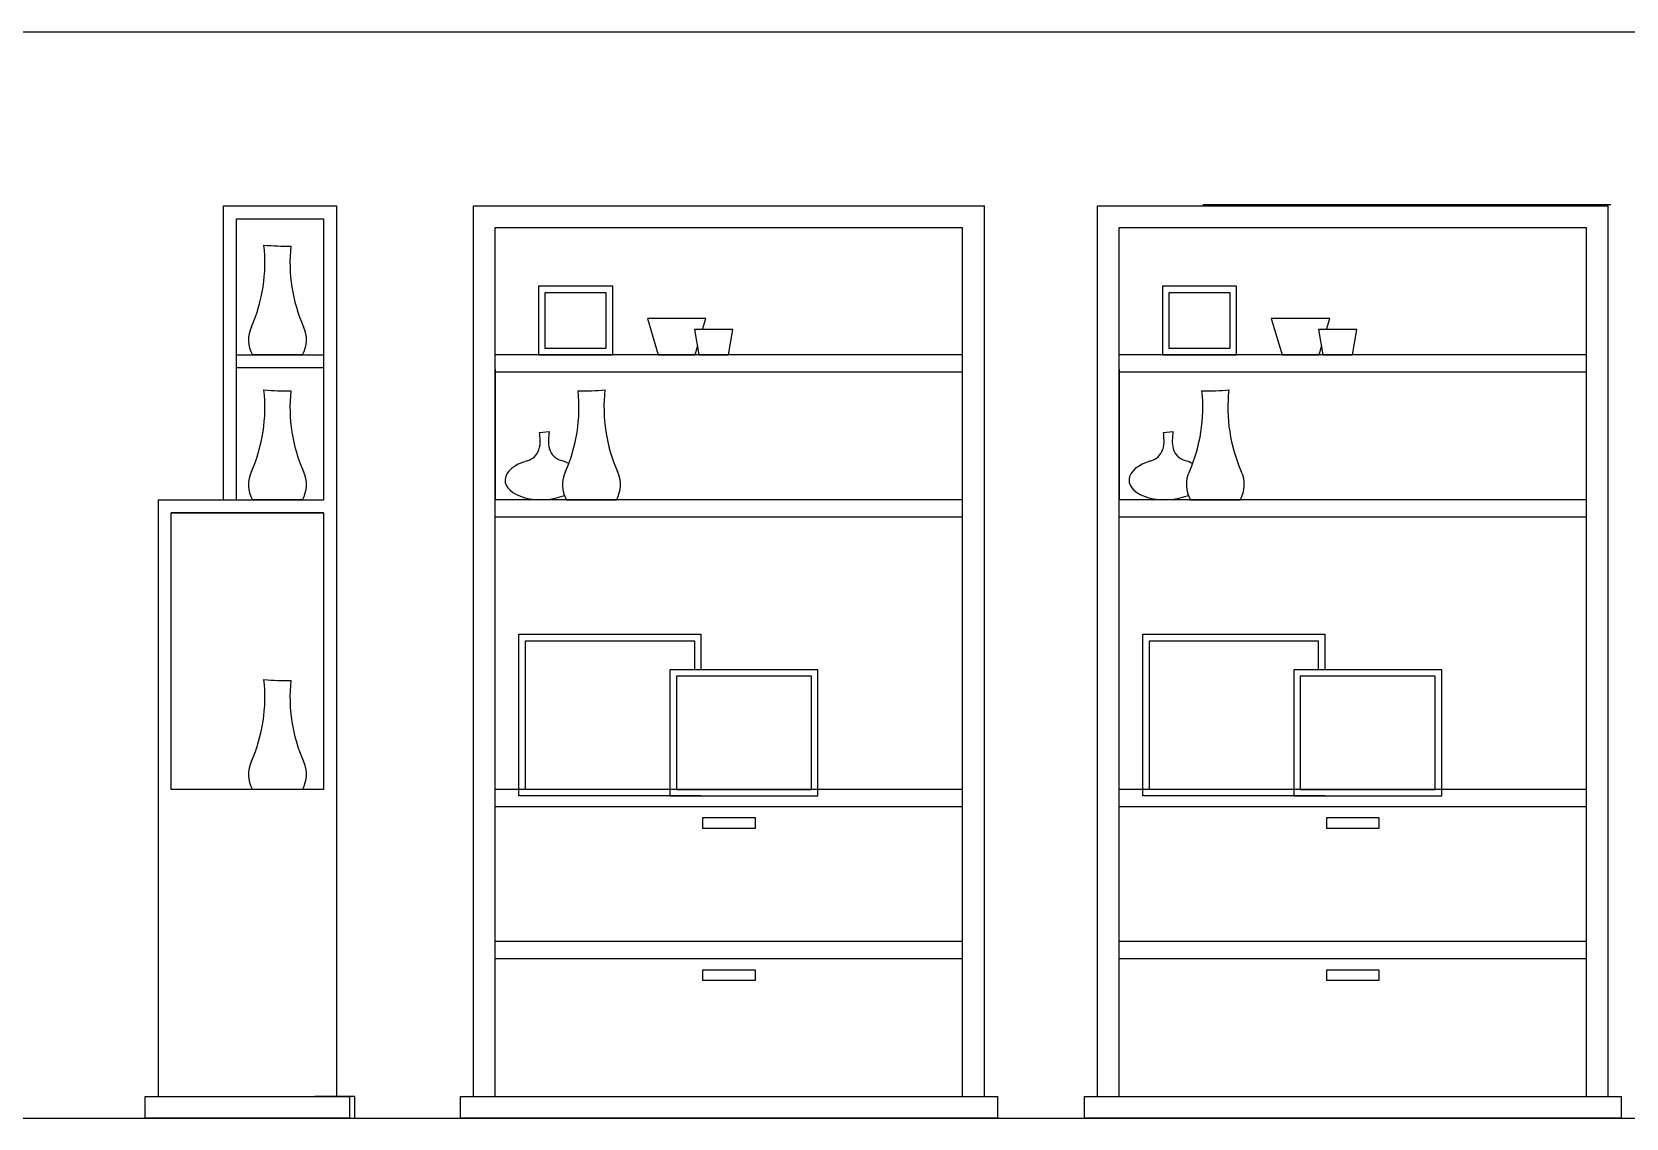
# Model space of a CAD drawing. Header units: inches. Extents: x 6.9 to 49.4, y 11.8 to 36.5.
# Drawn here: x 40.112 to 43.779, y 27.424 to 29.924 of the extents above; entities that cross this region are included whole.
import ezdxf

# ---------------------------------------------------------------- set-up
doc = ezdxf.new("R2010")
doc.units = ezdxf.units.IN
doc.header["$MEASUREMENT"] = 0
doc.layers.add('1', color=1, linetype='Continuous')

msp = doc.modelspace()

# ---------------------------------------------------------------- linework, layer by layer
at = {"layer": '1'}
for p, q in [((28.702, 29.9239), (49.0282, 29.9239)), ((40.5524, 28.8473), (40.5524, 29.5239)), ((41.1278, 27.4739), (41.1278, 29.5239)), ((41.1278, 29.5239), (42.3028, 29.5239)), ((42.3028, 27.4739), (42.3028, 29.5239)), ((42.5628, 27.4739), (42.5628, 29.5239)), ((42.5628, 29.5239), (43.7378, 29.5239)), ((43.7378, 27.4739), (43.7378, 29.5239)), ((41.1778, 27.4739), (41.1778, 29.4739)), ((41.1778, 29.4739), (42.2528, 29.4739)), ((42.2528, 27.4739), (42.2528, 29.4739)), ((42.6128, 27.4739), (42.6128, 29.4739)), ((42.6128, 29.4739), (43.6878, 29.4739)), ((43.6878, 27.4739), (43.6878, 29.4739)), ((40.7341, 29.1806), (40.6194, 29.1806)), ((42.2528, 29.1806), (41.1778, 29.1806)), ((43.6878, 29.1806), (42.6128, 29.1806)), ((41.1778, 29.1473), (41.1778, 28.8473)), ((42.2528, 29.1406), (41.1778, 29.1406)), ((42.6128, 29.1473), (42.6128, 28.8473)), ((43.6878, 29.1406), (42.6128, 29.1406)), ((41.2797, 29.0017), (41.3016, 29.004)), ((42.7147, 29.0017), (42.7366, 29.004)), ((40.4024, 28.8473), (40.7824, 28.8473)), ((40.7341, 28.8473), (40.6194, 28.8473)), ((42.2528, 28.8473), (41.1778, 28.8473)), ((41.3416, 28.8473), (41.4564, 28.8473)), ((43.6878, 28.8473), (42.6128, 28.8473)), ((42.7766, 28.8473), (42.8914, 28.8473)), ((40.7824, 28.8173), (40.4324, 28.8173)), ((42.2528, 28.8073), (41.1778, 28.8073)), ((43.6878, 28.8073), (42.6128, 28.8073)), ((40.7341, 28.1806), (40.6194, 28.1806)), ((42.2528, 28.1806), (41.1778, 28.1806)), ((43.6878, 28.1806), (42.6128, 28.1806)), ((42.2528, 28.1406), (41.1778, 28.1406)), ((43.6878, 28.1406), (42.6128, 28.1406)), ((42.2528, 27.8306), (41.1778, 27.8306)), ((43.6878, 27.8306), (42.6128, 27.8306)), ((42.2528, 27.7906), (41.1778, 27.7906)), ((43.6878, 27.7906), (42.6128, 27.7906)), ((40.8544, 27.4739), (40.7625, 27.4739)), ((28.702, 27.4239), (49.0282, 27.4239)), ((41.214, 27.4239), (41.1902, 27.4239)), ((42.649, 27.4239), (42.6252, 27.4239))]:
    msp.add_line(p, q, dxfattribs=at)
for points in [[(40.5524, 29.5239), (40.8124, 29.5239), (40.8124, 27.4739)], [(43.7435, 29.5259), (42.8052, 29.5259)], [(40.5824, 28.8473), (40.5824, 29.4939), (40.7824, 29.4939), (40.7824, 28.8473)], [(41.6545, 29.2387), (41.6621, 29.2644), (41.5278, 29.2644), (41.5528, 29.1806), (41.6375, 29.1806), (41.6431, 29.1997)], [(43.0895, 29.2387), (43.0971, 29.2644), (42.9628, 29.2644), (42.9878, 29.1806), (43.0725, 29.1806), (43.0781, 29.1997)], [(40.4024, 28.8473), (40.4024, 27.4739)], [(41.6508, 28.1656), (41.2323, 28.1656), (41.2323, 28.5377), (41.6508, 28.5377), (41.6508, 28.456)], [(43.0858, 28.1656), (42.6673, 28.1656), (42.6673, 28.5377), (43.0858, 28.5377), (43.0858, 28.456)], [(41.5793, 28.1806), (41.2473, 28.1806), (41.2473, 28.5227), (41.6358, 28.5227), (41.6358, 28.456)], [(43.0143, 28.1806), (42.6823, 28.1806), (42.6823, 28.5227), (43.0708, 28.5227), (43.0708, 28.456)], [(40.8424, 27.4739), (40.8424, 27.4239), (40.3724, 27.4239), (40.3724, 27.4739), (40.8424, 27.4739)]]:
    msp.add_lwpolyline(points, dxfattribs=at)
for points in [[(41.2771, 29.1806), (41.4479, 29.1806), (41.4479, 29.3383), (41.2771, 29.3383)], [(42.7121, 29.1806), (42.8829, 29.1806), (42.8829, 29.3383), (42.7121, 29.3383)], [(41.2921, 29.1956), (41.4329, 29.1956), (41.4329, 29.3233), (41.2921, 29.3233)], [(42.7271, 29.1956), (42.8679, 29.1956), (42.8679, 29.3233), (42.7271, 29.3233)], [(41.6463, 29.181), (41.7144, 29.1807), (41.7244, 29.2387), (41.6363, 29.2387)], [(43.0813, 29.181), (43.1494, 29.1807), (43.1594, 29.2387), (43.0713, 29.2387)], [(40.7824, 29.1506), (40.5824, 29.1506), (40.5824, 29.1806), (40.7824, 29.1806)], [(40.7824, 28.1806), (40.4324, 28.1806), (40.4324, 28.8173), (40.7824, 28.8173)], [(41.5793, 28.1656), (41.9198, 28.1656), (41.9198, 28.456), (41.5793, 28.456)], [(41.5943, 28.1806), (41.9048, 28.1806), (41.9048, 28.441), (41.5943, 28.441)], [(43.0143, 28.1656), (43.3548, 28.1656), (43.3548, 28.456), (43.0143, 28.456)], [(43.0293, 28.1806), (43.3398, 28.1806), (43.3398, 28.441), (43.0293, 28.441)], [(41.6553, 28.1156), (41.7753, 28.1156), (41.7753, 28.0906), (41.6553, 28.0906)], [(43.0903, 28.1156), (43.2103, 28.1156), (43.2103, 28.0906), (43.0903, 28.0906)], [(41.6553, 27.7656), (41.7753, 27.7656), (41.7753, 27.7406), (41.6553, 27.7406)], [(43.0903, 27.7656), (43.2103, 27.7656), (43.2103, 27.7406), (43.0903, 27.7406)], [(40.8424, 27.4239), (40.8544, 27.4239), (40.8544, 27.4739), (40.8424, 27.4739)], [(41.0978, 27.4739), (42.3328, 27.4739), (42.3328, 27.4239), (41.0978, 27.4239)], [(42.5328, 27.4739), (43.7678, 27.4739), (43.7678, 27.4239), (42.5328, 27.4239)]]:
    msp.add_lwpolyline(points, close=True, dxfattribs=at)
for centre, radius, start, end in [((40.2794, 29.3931), 0.3685, 336.3704, 6.2421), ((40.7005, 30.0615), 0.6307, 265.0201, 270.6314), ((41.074, 29.3931), 0.3685, 174.1242, 203.6296), ((40.6785, 29.2151), 0.0685, 153.8185, 210.2796), ((40.675, 29.2151), 0.0685, 329.7204, 26.1815), ((40.2794, 29.0597), 0.3685, 336.3704, 6.2421), ((40.7005, 29.7282), 0.6307, 265.0201, 270.6314), ((41.074, 29.0597), 0.3685, 174.1242, 203.6296), ((41.0017, 29.0597), 0.3685, 336.3704, 5.8758), ((41.3752, 29.7282), 0.6307, 269.3686, 274.9799), ((41.7963, 29.0597), 0.3685, 173.7579, 203.6296), ((42.4367, 29.0597), 0.3685, 336.3704, 5.8758), ((42.8102, 29.7282), 0.6307, 269.3686, 274.9799), ((43.2313, 29.0597), 0.3685, 173.7579, 203.6296), ((41.2212, 28.9814), 0.06, 341.4289, 3.2482), ((40.9132, 28.964), 0.3685, 3.2482, 5.8758), ((41.3599, 28.9809), 0.06, 176.8464, 195.5612), ((41.6679, 28.964), 0.3685, 173.7579, 176.8464), ((42.6562, 28.9814), 0.06, 341.4289, 3.2482), ((42.3482, 28.964), 0.3685, 3.2482, 5.8758), ((42.7949, 28.9809), 0.06, 176.8464, 195.5612), ((43.1029, 28.964), 0.3685, 173.7579, 176.8464), ((41.2401, 28.9751), 0.04, 285.635, 341.4289), ((41.3406, 28.9756), 0.04, 195.5612, 254.3835), ((42.6751, 28.9751), 0.04, 285.635, 341.4289), ((42.7756, 28.9756), 0.04, 195.5612, 254.3835), ((40.6785, 28.8818), 0.0685, 153.8185, 210.2796), ((40.675, 28.8818), 0.0685, 329.7204, 26.1815), ((41.4008, 28.8818), 0.0685, 153.8185, 210.2796), ((41.3972, 28.8818), 0.0685, 329.7204, 26.1815), ((42.8358, 28.8818), 0.0685, 153.8185, 210.2796), ((42.8322, 28.8818), 0.0685, 329.7204, 26.1815), ((40.2794, 28.3931), 0.3685, 336.3704, 6.2421), ((40.7005, 29.0615), 0.6307, 265.0201, 270.6314), ((41.074, 28.3931), 0.3685, 174.1242, 203.6296), ((40.6785, 28.2151), 0.0685, 153.8185, 210.2796), ((40.675, 28.2151), 0.0685, 329.7204, 26.1815)]:
    msp.add_arc(centre, radius, start, end, dxfattribs=at)
for centre, start_param, end_param in [((41.2871, 28.8946), 5.120415, 8.440967), ((41.2871, 28.8946), 10.213387, 10.457548), ((42.7221, 28.8946), 5.120415, 8.440967), ((42.7221, 28.8946), 10.213387, 10.457548)]:
    msp.add_ellipse(centre, major_axis=(-0.0867, -0.0036), ratio=0.544606, start_param=start_param, end_param=end_param, dxfattribs=at)

doc.saveas('drawing.dxf')
